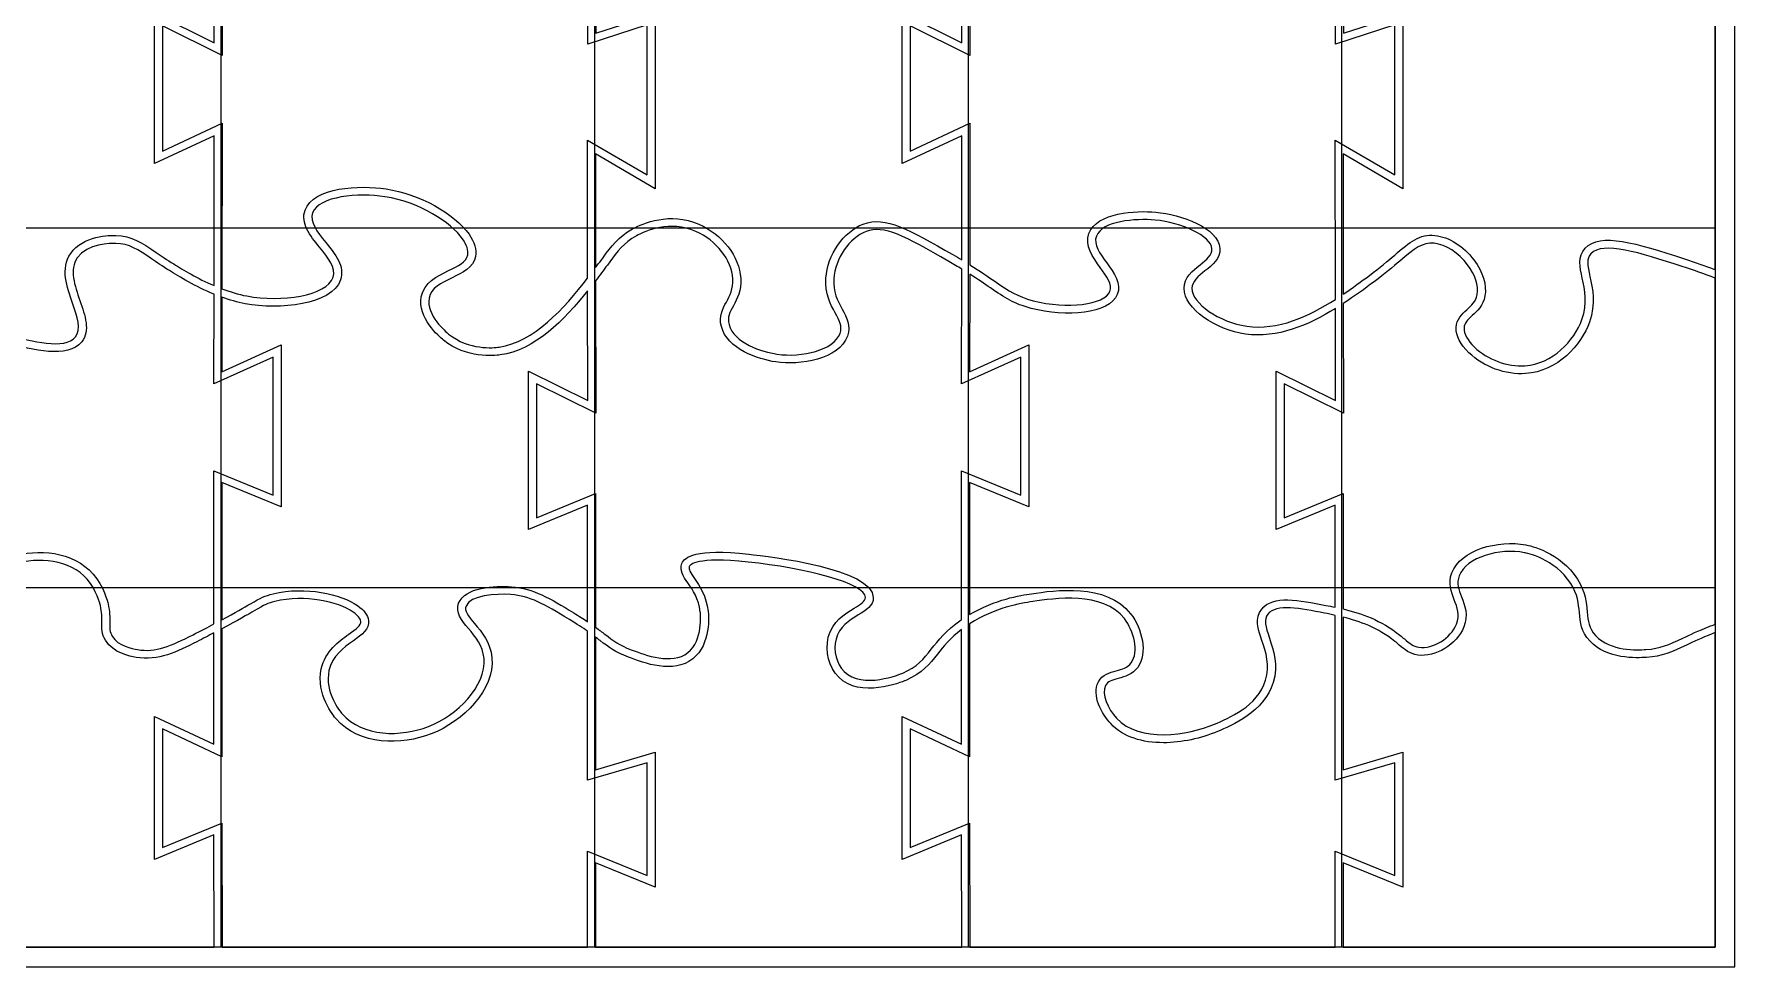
# Model space of a CAD drawing. Header units: inches. Extents: x -1 to 171, y -201 to 1.
# Drawn here: x 85 to 171, y -201 to -153.8 of the extents above; entities that cross this region are included whole.
import ezdxf

# ---------------------------------------------------------------- set-up
doc = ezdxf.new("R2010")
doc.units = ezdxf.units.IN
doc.header["$MEASUREMENT"] = 0
doc.layers.add('grid', color=7, linetype='Continuous')
doc.layers.add('pieces', color=7, linetype='Continuous')

# ---------------------------------------------------------------- blocks, each defined once
blk = doc.blocks.new('block 2')
at = {"layer": 'grid', "color": 250, "lineweight": 9, "true_color": 0x231f20}
for points in [[(0, 0), (170, 0), (170, -200), (0, -200), (0, 0)], [(94.444, 0), (94.444, -200)], [(113.333, 0), (113.333, -200)], [(132.222, 0), (132.222, -200)], [(151.111, 0), (151.111, -200)], [(0, -163.636), (170, -163.636)], [(0, -181.818), (170, -181.818)]]:
    blk.add_lwpolyline(points, dxfattribs=at)

msp = doc.modelspace()

# ---------------------------------------------------------------- linework, layer by layer
at = {"layer": 'pieces', "lineweight": 0}
for points in [[(171, -166.6), (171, -166.162), (171, -148.085), (171, -147.662), (171, -128.78), (171, -128.333), (171, -108.545), (171, -107.904), (171, -90.646)], [(37.963, -201), (112.984, -201), (113.384, -201), (150.789, -201), (151.189, -201), (170, -201), (171, -201), (171, -200), (171, -183.739), (171, -183.317), (171, -166.6)]]:
    msp.add_lwpolyline(points, dxfattribs=at)
for points, knots in [([(170, -165.754), (169.49, -165.557), (168.974, -165.372), (168.454, -165.205), (165.982, -164.409), (164.196, -163.835), (163.425, -164.671), (163.037, -165.091), (163.154, -165.619), (163.277, -166.177), (163.408, -166.771), (163.557, -167.444), (163.265, -168.268), (162.881, -169.354), (161.768, -170.505), (160.382, -170.605), (159.493, -170.668), (158.485, -170.299), (157.822, -169.661), (157.483, -169.335), (157.294, -168.983), (157.303, -168.694), (157.312, -168.445), (157.464, -168.296), (157.711, -168.074), (157.96, -167.85), (158.27, -167.572), (158.359, -167.077), (158.458, -166.525), (158.255, -165.862), (157.801, -165.258), (157.275, -164.557), (156.538, -164.094), (155.831, -164.02), (155.058, -163.939), (154.586, -164.342), (153.798, -165.009), (153.464, -165.293), (153.047, -165.646), (152.515, -166.041), (152.11, -166.341), (151.668, -166.669), (151.198, -166.987), (151.198, -166.987), (151.189, -159.893), (151.189, -159.893), (151.189, -159.893), (154.203, -161.656), (154.203, -161.656), (154.203, -161.656), (154.203, -152.831), (154.203, -152.831), (154.203, -152.831), (151.204, -153.801), (151.204, -153.801), (151.204, -153.801), (151.204, -147.556), (151.204, -147.556), (151.729, -147.933), (152.093, -148.353), (152.424, -148.741), (152.947, -149.351), (153.398, -149.878), (154.264, -149.954), (155.811, -150.098), (157.675, -148.613), (157.89, -147.079), (158.028, -146.092), (157.474, -145.358), (156.984, -144.71), (156.555, -144.141), (156.185, -143.65), (156.354, -143.112), (156.481, -142.708), (156.89, -142.324), (157.474, -142.06), (158.304, -141.686), (159.28, -141.64), (159.963, -141.942), (161.608, -142.671), (161.938, -145.509), (162.079, -146.721), (162.145, -147.287), (162.144, -147.675), (162.142, -147.958), (162.141, -148.363), (162.14, -148.631), (162.349, -148.929), (163.129, -150.042), (165.642, -149.876), (170, -148.429), (170, -148.429), (170, -165.754), (170, -165.754)], [0, 0, 0, 0, 1, 1, 1, 2, 2, 2, 3, 3, 3, 4, 4, 4, 5, 5, 5, 6, 6, 6, 7, 7, 7, 8, 8, 8, 9, 9, 9, 10, 10, 10, 11, 11, 11, 12, 12, 12, 13, 13, 13, 14, 14, 14, 15, 15, 15, 16, 16, 16, 17, 17, 17, 18, 18, 18, 19, 19, 19, 20, 20, 20, 21, 21, 21, 22, 22, 22, 23, 23, 23, 24, 24, 24, 25, 25, 25, 26, 26, 26, 27, 27, 27, 28, 28, 28, 29, 29, 29, 30, 30, 30, 31, 31, 31, 31]), ([(86.945, -167.445), (87.181, -168.125), (87.405, -168.768), (87.098, -169.15), (86.565, -169.814), (84.82, -169.357), (83.777, -169.082), (82.727, -168.807), (81.421, -168.463), (81.214, -167.695), (81.098, -167.26), (81.379, -166.865), (81.678, -166.447), (82, -165.996), (82.333, -165.529), (82.152, -164.98), (81.848, -164.057), (80.273, -163.619), (78.996, -163.786), (78.14, -163.898), (77.718, -164.244), (77.135, -164.723), (76.746, -165.042), (76.272, -165.43), (75.526, -165.858), (75.526, -165.858), (75.518, -159.439), (75.518, -159.439), (75.518, -159.439), (78.532, -161.203), (78.532, -161.203), (78.532, -161.203), (78.532, -152.377), (78.532, -152.377), (78.532, -152.377), (75.533, -153.347), (75.533, -153.347), (75.533, -153.347), (75.533, -147.896), (75.533, -147.896), (75.714, -147.992), (75.903, -148.092), (76.109, -148.197), (77.933, -149.128), (78.932, -149.64), (79.97, -149.602), (81.558, -149.543), (83.007, -148.609), (83.682, -147.766), (84.066, -147.286), (84.231, -146.823), (84.158, -146.427), (84.069, -145.944), (83.652, -145.718), (83.284, -145.517), (82.931, -145.326), (82.597, -145.145), (82.51, -144.77), (82.433, -144.443), (82.55, -144.012), (82.831, -143.587), (83.309, -142.867), (84.115, -142.332), (84.936, -142.191), (86.442, -141.932), (87.886, -142.966), (88.24, -144.055), (88.404, -144.562), (88.28, -144.934), (88.137, -145.366), (87.983, -145.831), (87.809, -146.358), (88.001, -147.101), (88.323, -148.347), (89.429, -149.398), (90.63, -149.599), (91.492, -149.747), (92.148, -149.416), (93.458, -148.758), (93.705, -148.634), (93.919, -148.517), (94.11, -148.407), (94.11, -148.407), (94.11, -154.282), (94.11, -154.282), (94.11, -154.282), (91.096, -152.783), (91.096, -152.783), (91.096, -152.783), (91.096, -160.387), (91.096, -160.387), (91.096, -160.387), (94.11, -158.976), (94.11, -158.976), (94.11, -158.976), (94.101, -166.558), (94.101, -166.558), (93.254, -166.194), (92.532, -165.749), (92.062, -165.46), (91.718, -165.248), (91.429, -165.051), (91.174, -164.877), (90.438, -164.374), (89.951, -164.043), (89.141, -164.019), (88.868, -164.012), (87.473, -164.018), (86.853, -164.93), (86.334, -165.693), (86.659, -166.624), (86.945, -167.445)], [0, 0, 0, 0, 1, 1, 1, 2, 2, 2, 3, 3, 3, 4, 4, 4, 5, 5, 5, 6, 6, 6, 7, 7, 7, 8, 8, 8, 9, 9, 9, 10, 10, 10, 11, 11, 11, 12, 12, 12, 13, 13, 13, 14, 14, 14, 15, 15, 15, 16, 16, 16, 17, 17, 17, 18, 18, 18, 19, 19, 19, 20, 20, 20, 21, 21, 21, 22, 22, 22, 23, 23, 23, 24, 24, 24, 25, 25, 25, 26, 26, 26, 27, 27, 27, 28, 28, 28, 29, 29, 29, 30, 30, 30, 31, 31, 31, 32, 32, 32, 33, 33, 33, 34, 34, 34, 35, 35, 35, 36, 36, 36, 37, 37, 37, 37]), ([(131.915, -158.976), (131.915, -158.976), (131.907, -165.255), (131.907, -165.255), (131.763, -165.169), (131.614, -165.08), (131.451, -164.987), (129.253, -163.721), (128.042, -163.022), (126.929, -163.444), (125.932, -163.822), (125.118, -165), (125.037, -166.187), (124.983, -166.962), (125.274, -167.501), (125.508, -167.934), (125.724, -168.332), (125.879, -168.62), (125.753, -168.973), (125.451, -169.821), (123.829, -170.204), (122.56, -170.019), (121.828, -169.911), (120.378, -169.459), (120.138, -168.521), (120.045, -168.158), (120.184, -167.9), (120.359, -167.574), (120.551, -167.217), (120.769, -166.811), (120.732, -166.189), (120.668, -165.09), (119.796, -163.963), (118.613, -163.448), (117.147, -162.809), (115.782, -163.405), (115.262, -163.691), (114.548, -164.085), (114.178, -164.586), (113.786, -165.118), (113.786, -165.118), (113.668, -165.278), (113.668, -165.278), (113.578, -165.398), (113.486, -165.522), (113.391, -165.647), (113.391, -165.647), (113.385, -159.893), (113.385, -159.893), (113.385, -159.893), (116.398, -161.656), (116.398, -161.656), (116.398, -161.656), (116.398, -152.831), (116.398, -152.831), (116.398, -152.831), (113.399, -153.801), (113.399, -153.801), (113.399, -153.801), (113.399, -149.066), (113.399, -149.066), (114.53, -149.606), (115.963, -150.177), (117.32, -149.586), (118.573, -149.04), (119.242, -147.775), (119.435, -146.856), (119.603, -146.054), (119.439, -145.475), (119.308, -145.009), (119.186, -144.575), (119.129, -144.338), (119.287, -144.105), (119.578, -143.675), (120.459, -143.469), (121.482, -143.593), (122.514, -143.718), (123.333, -144.143), (123.52, -144.65), (123.671, -145.062), (123.377, -145.484), (123.036, -145.971), (122.629, -146.554), (122.168, -147.213), (122.335, -148.058), (122.58, -149.296), (124.118, -150.434), (125.693, -150.543), (127.076, -150.638), (127.928, -149.891), (128.915, -149.024), (129.706, -148.33), (130.591, -147.561), (131.915, -147.111), (131.915, -147.111), (131.915, -154.282), (131.915, -154.282), (131.915, -154.282), (128.901, -152.783), (128.901, -152.783), (128.901, -152.783), (128.901, -160.387), (128.901, -160.387), (128.901, -160.387), (131.915, -158.976), (131.915, -158.976)], [0, 0, 0, 0, 1, 1, 1, 2, 2, 2, 3, 3, 3, 4, 4, 4, 5, 5, 5, 6, 6, 6, 7, 7, 7, 8, 8, 8, 9, 9, 9, 10, 10, 10, 11, 11, 11, 12, 12, 12, 13, 13, 13, 14, 14, 14, 15, 15, 15, 16, 16, 16, 17, 17, 17, 18, 18, 18, 19, 19, 19, 20, 20, 20, 21, 21, 21, 22, 22, 22, 23, 23, 23, 24, 24, 24, 25, 25, 25, 26, 26, 26, 27, 27, 27, 28, 28, 28, 29, 29, 29, 30, 30, 30, 31, 31, 31, 32, 32, 32, 33, 33, 33, 34, 34, 34, 35, 35, 35, 35]), ([(112.992, -166.172), (111.789, -167.727), (110.272, -169.414), (108.51, -169.665), (108.263, -169.7), (106.98, -169.834), (105.96, -169.003), (105.842, -168.907), (104.813, -168.041), (104.971, -167.196), (105.071, -166.668), (105.587, -166.421), (106.134, -166.16), (106.666, -165.905), (107.216, -165.642), (107.323, -165.08), (107.388, -164.744), (107.274, -164.358), (106.995, -163.963), (106.238, -162.891), (104.477, -161.926), (102.806, -161.67), (101.451, -161.462), (99.14, -161.567), (98.707, -162.739), (98.464, -163.402), (98.958, -164.021), (99.437, -164.619), (99.869, -165.159), (100.277, -165.669), (100.117, -166.136), (99.798, -167.069), (97.512, -167.41), (95.757, -167.08), (95.324, -166.999), (94.902, -166.868), (94.501, -166.716), (94.501, -166.716), (94.511, -158.347), (94.511, -158.347), (94.511, -158.347), (91.497, -159.758), (91.497, -159.758), (91.497, -159.758), (91.497, -153.428), (91.497, -153.428), (91.497, -153.428), (94.511, -154.928), (94.511, -154.928), (94.511, -154.928), (94.511, -148.162), (94.511, -148.162), (94.817, -147.964), (95.05, -147.789), (95.255, -147.634), (95.673, -147.318), (95.925, -147.128), (96.468, -147.011), (97.944, -146.693), (99.575, -147.337), (99.76, -148.068), (99.822, -148.315), (99.706, -148.506), (99.512, -148.797), (99.312, -149.096), (99.085, -149.435), (99.169, -149.908), (99.25, -150.364), (99.599, -150.806), (100.153, -151.153), (100.968, -151.663), (101.994, -151.832), (102.831, -151.594), (104.103, -151.231), (104.756, -149.979), (105.07, -149.378), (105.468, -148.616), (105.542, -148.073), (105.602, -147.637), (105.659, -147.226), (105.693, -146.978), (105.968, -146.728), (107.176, -145.632), (110.205, -147.053), (110.334, -147.114), (110.968, -147.415), (111.263, -147.665), (111.575, -147.929), (111.907, -148.211), (112.252, -148.502), (112.994, -148.868), (112.994, -148.868), (112.999, -154.351), (112.999, -154.351), (112.999, -154.351), (115.998, -153.38), (115.998, -153.38), (115.998, -153.38), (115.998, -160.959), (115.998, -160.959), (115.998, -160.959), (112.984, -159.195), (112.984, -159.195), (112.984, -159.195), (112.992, -166.172), (112.992, -166.172)], [0, 0, 0, 0, 1, 1, 1, 2, 2, 2, 3, 3, 3, 4, 4, 4, 5, 5, 5, 6, 6, 6, 7, 7, 7, 8, 8, 8, 9, 9, 9, 10, 10, 10, 11, 11, 11, 12, 12, 12, 13, 13, 13, 14, 14, 14, 15, 15, 15, 16, 16, 16, 17, 17, 17, 18, 18, 18, 19, 19, 19, 20, 20, 20, 21, 21, 21, 22, 22, 22, 23, 23, 23, 24, 24, 24, 25, 25, 25, 26, 26, 26, 27, 27, 27, 28, 28, 28, 29, 29, 29, 30, 30, 30, 31, 31, 31, 32, 32, 32, 33, 33, 33, 34, 34, 34, 35, 35, 35, 35]), ([(150.788, -159.195), (150.788, -159.195), (150.798, -167.251), (150.798, -167.251), (149.442, -168.119), (147.884, -168.835), (146.314, -168.607), (144.912, -168.403), (143.54, -167.453), (143.545, -166.69), (143.547, -166.339), (143.866, -166.085), (144.204, -165.816), (144.572, -165.522), (144.989, -165.189), (144.956, -164.677), (144.888, -163.628), (142.984, -162.963), (141.718, -162.844), (140.724, -162.751), (138.738, -162.854), (138.337, -163.913), (138.103, -164.533), (138.532, -165.124), (138.91, -165.646), (139.233, -166.09), (139.537, -166.51), (139.398, -166.848), (139.117, -167.529), (137.231, -167.758), (135.517, -167.318), (134.702, -167.109), (134.304, -166.835), (133.581, -166.339), (133.24, -166.105), (132.84, -165.831), (132.307, -165.499), (132.307, -165.499), (132.316, -158.347), (132.316, -158.347), (132.316, -158.347), (129.302, -159.758), (129.302, -159.758), (129.302, -159.758), (129.302, -153.428), (129.302, -153.428), (129.302, -153.428), (132.315, -154.928), (132.315, -154.928), (132.315, -154.928), (132.315, -146.991), (132.315, -146.991), (132.438, -146.958), (132.556, -146.921), (132.686, -146.894), (134.56, -146.494), (136.661, -146.838), (136.924, -147.587), (137.04, -147.917), (136.735, -148.282), (136.382, -148.706), (135.959, -149.214), (135.478, -149.791), (135.623, -150.501), (135.956, -152.128), (139.254, -152.598), (140.495, -152.776), (141.208, -152.877), (141.932, -152.981), (142.663, -152.981), (143.582, -152.98), (144.512, -152.817), (145.444, -152.28), (145.843, -152.051), (147.83, -150.822), (147.778, -149.161), (147.756, -148.426), (147.335, -147.904), (147.028, -147.523), (146.787, -147.224), (146.642, -147.033), (146.703, -146.898), (146.897, -146.467), (148.615, -146.336), (150.206, -147), (150.424, -147.091), (150.617, -147.192), (150.797, -147.296), (150.797, -147.296), (150.804, -154.351), (150.804, -154.351), (150.804, -154.351), (153.802, -153.38), (153.802, -153.38), (153.802, -153.38), (153.802, -160.959), (153.802, -160.959), (153.802, -160.959), (150.788, -159.195), (150.788, -159.195)], [0, 0, 0, 0, 1, 1, 1, 2, 2, 2, 3, 3, 3, 4, 4, 4, 5, 5, 5, 6, 6, 6, 7, 7, 7, 8, 8, 8, 9, 9, 9, 10, 10, 10, 11, 11, 11, 12, 12, 12, 13, 13, 13, 14, 14, 14, 15, 15, 15, 16, 16, 16, 17, 17, 17, 18, 18, 18, 19, 19, 19, 20, 20, 20, 21, 21, 21, 22, 22, 22, 23, 23, 23, 24, 24, 24, 25, 25, 25, 26, 26, 26, 27, 27, 27, 28, 28, 28, 29, 29, 29, 30, 30, 30, 31, 31, 31, 32, 32, 32, 33, 33, 33, 33]), ([(106.967, -183.894), (107.308, -184.3), (107.695, -184.761), (107.751, -185.403), (107.874, -186.808), (106.386, -188.283), (104.938, -188.845), (103.568, -189.375), (101.618, -189.399), (100.575, -188.195), (100.482, -188.087), (99.672, -187.11), (99.914, -186.017), (100.079, -185.267), (100.646, -184.864), (101.147, -184.509), (101.571, -184.207), (101.971, -183.923), (101.916, -183.48), (101.884, -183.221), (101.692, -182.962), (101.362, -182.733), (100.519, -182.148), (98.732, -181.739), (97.085, -182.134), (96.656, -182.237), (96.49, -182.332), (95.94, -182.647), (95.632, -182.823), (95.188, -183.077), (94.495, -183.447), (94.495, -183.447), (94.495, -176.511), (94.495, -176.511), (94.495, -176.511), (97.494, -177.746), (97.494, -177.746), (97.494, -177.746), (97.494, -169.553), (97.494, -169.553), (97.494, -169.553), (94.496, -170.906), (94.496, -170.906), (94.496, -170.906), (94.5, -167.145), (94.5, -167.145), (94.879, -167.282), (95.276, -167.397), (95.683, -167.473), (97.373, -167.79), (100.058, -167.543), (100.496, -166.265), (100.727, -165.591), (100.23, -164.97), (99.749, -164.369), (99.321, -163.834), (98.917, -163.329), (99.083, -162.877), (99.396, -162.028), (101.412, -161.86), (102.745, -162.065), (104.509, -162.336), (106.083, -163.364), (106.669, -164.194), (106.883, -164.498), (106.974, -164.778), (106.931, -165.005), (106.861, -165.369), (106.444, -165.568), (105.961, -165.799), (105.378, -166.078), (104.716, -166.394), (104.579, -167.122), (104.381, -168.172), (105.484, -169.131), (105.707, -169.313), (106.856, -170.249), (108.29, -170.1), (108.566, -170.062), (110.317, -169.812), (111.797, -168.31), (112.992, -166.818), (112.992, -166.818), (112.999, -172.362), (112.999, -172.362), (112.999, -172.362), (110.001, -170.874), (110.001, -170.874), (110.001, -170.874), (110.001, -178.893), (110.001, -178.893), (110.001, -178.893), (112.984, -177.658), (112.984, -177.658), (112.984, -177.658), (112.984, -183.544), (112.984, -183.544), (112.784, -183.409), (112.557, -183.262), (112.287, -183.098), (111.067, -182.357), (110.261, -181.868), (109.142, -181.776), (108.295, -181.707), (106.779, -181.805), (106.47, -182.61), (106.288, -183.084), (106.618, -183.477), (106.967, -183.894)], [0, 0, 0, 0, 1, 1, 1, 2, 2, 2, 3, 3, 3, 4, 4, 4, 5, 5, 5, 6, 6, 6, 7, 7, 7, 8, 8, 8, 9, 9, 9, 10, 10, 10, 11, 11, 11, 12, 12, 12, 13, 13, 13, 14, 14, 14, 15, 15, 15, 16, 16, 16, 17, 17, 17, 18, 18, 18, 19, 19, 19, 20, 20, 20, 21, 21, 21, 22, 22, 22, 23, 23, 23, 24, 24, 24, 25, 25, 25, 26, 26, 26, 27, 27, 27, 28, 28, 28, 29, 29, 29, 30, 30, 30, 31, 31, 31, 32, 32, 32, 33, 33, 33, 34, 34, 34, 35, 35, 35, 36, 36, 36, 36]), ([(121.141, -180.131), (118.408, -179.84), (117.903, -180.263), (117.761, -180.605), (117.619, -180.946), (117.823, -181.244), (118.06, -181.589), (118.305, -181.945), (118.61, -182.389), (118.687, -183.057), (118.694, -183.115), (118.843, -184.493), (118.057, -185.111), (117.252, -185.743), (115.913, -185.236), (115.194, -184.964), (114.582, -184.732), (114.297, -184.513), (113.864, -184.182), (113.723, -184.075), (113.568, -183.956), (113.384, -183.823), (113.384, -183.823), (113.384, -177.06), (113.384, -177.06), (113.384, -177.06), (110.401, -178.294), (110.401, -178.294), (110.401, -178.294), (110.401, -171.519), (110.401, -171.519), (110.401, -171.519), (113.4, -173.008), (113.4, -173.008), (113.4, -173.008), (113.392, -166.308), (113.392, -166.308), (113.601, -166.036), (113.801, -165.768), (113.99, -165.515), (113.99, -165.515), (114.108, -165.355), (114.108, -165.355), (114.489, -164.839), (114.818, -164.392), (115.455, -164.041), (115.922, -163.784), (117.151, -163.247), (118.453, -163.815), (119.504, -164.272), (120.277, -165.258), (120.333, -166.212), (120.363, -166.722), (120.181, -167.059), (120.006, -167.385), (119.816, -167.739), (119.619, -168.106), (119.751, -168.62), (120.042, -169.76), (121.617, -170.284), (122.502, -170.414), (123.713, -170.593), (125.705, -170.3), (126.13, -169.108), (126.316, -168.587), (126.094, -168.177), (125.86, -167.743), (125.629, -167.316), (125.39, -166.874), (125.436, -166.214), (125.506, -165.191), (126.224, -164.138), (127.071, -163.818), (127.969, -163.478), (129.001, -164.037), (131.251, -165.333), (131.49, -165.471), (131.707, -165.6), (131.907, -165.722), (131.907, -165.722), (131.9, -171.526), (131.9, -171.526), (131.9, -171.526), (134.899, -170.172), (134.899, -170.172), (134.899, -170.172), (134.899, -177.149), (134.899, -177.149), (134.899, -177.149), (131.9, -175.914), (131.9, -175.914), (131.9, -175.914), (131.9, -183.44), (131.9, -183.44), (131.891, -183.447), (131.882, -183.451), (131.872, -183.458), (131.101, -183.997), (130.71, -184.496), (130.366, -184.935), (129.976, -185.432), (129.668, -185.825), (128.921, -186.143), (128.838, -186.177), (126.888, -186.993), (125.966, -186.068), (125.575, -185.676), (125.403, -185.003), (125.548, -184.431), (125.709, -183.793), (126.221, -183.48), (126.673, -183.203), (127.065, -182.962), (127.436, -182.735), (127.435, -182.328), (127.432, -180.871), (122.192, -180.242), (121.141, -180.131)], [0, 0, 0, 0, 1, 1, 1, 2, 2, 2, 3, 3, 3, 4, 4, 4, 5, 5, 5, 6, 6, 6, 7, 7, 7, 8, 8, 8, 9, 9, 9, 10, 10, 10, 11, 11, 11, 12, 12, 12, 13, 13, 13, 14, 14, 14, 15, 15, 15, 16, 16, 16, 17, 17, 17, 18, 18, 18, 19, 19, 19, 20, 20, 20, 21, 21, 21, 22, 22, 22, 23, 23, 23, 24, 24, 24, 25, 25, 25, 26, 26, 26, 27, 27, 27, 28, 28, 28, 29, 29, 29, 30, 30, 30, 31, 31, 31, 32, 32, 32, 33, 33, 33, 34, 34, 34, 35, 35, 35, 36, 36, 36, 37, 37, 37, 38, 38, 38, 39, 39, 39, 39]), ([(150.789, -177.658), (150.789, -177.658), (150.789, -182.814), (150.789, -182.814), (150.629, -182.781), (150.472, -182.75), (150.322, -182.72), (148.945, -182.449), (147.644, -182.194), (147.07, -182.909), (146.703, -183.366), (146.887, -183.918), (147.082, -184.501), (147.279, -185.088), (147.501, -185.753), (147.27, -186.503), (146.866, -187.816), (145.389, -188.433), (144.679, -188.729), (143.33, -189.293), (140.899, -189.676), (139.729, -188.424), (139.29, -187.955), (138.953, -187.191), (139.172, -186.772), (139.28, -186.565), (139.489, -186.5), (139.821, -186.412), (140.157, -186.322), (140.538, -186.221), (140.803, -185.856), (141.325, -185.137), (141.024, -183.89), (140.446, -183.146), (139.217, -181.567), (136.569, -181.962), (135.437, -182.131), (134.866, -182.216), (133.604, -182.41), (132.3, -183.187), (132.3, -183.187), (132.3, -176.511), (132.3, -176.511), (132.3, -176.511), (135.299, -177.746), (135.299, -177.746), (135.299, -177.746), (135.299, -169.553), (135.299, -169.553), (135.299, -169.553), (132.301, -170.906), (132.301, -170.906), (132.301, -170.906), (132.307, -165.971), (132.307, -165.971), (132.73, -166.24), (133.064, -166.469), (133.355, -166.669), (134.09, -167.174), (134.534, -167.479), (135.417, -167.706), (137.19, -168.161), (139.362, -167.986), (139.768, -167), (139.991, -166.456), (139.606, -165.925), (139.234, -165.411), (138.884, -164.928), (138.553, -164.473), (138.711, -164.055), (139.002, -163.287), (140.687, -163.15), (141.681, -163.242), (143.002, -163.366), (144.512, -164.017), (144.557, -164.702), (144.577, -165.007), (144.288, -165.236), (143.954, -165.503), (143.577, -165.804), (143.149, -166.146), (143.145, -166.687), (143.138, -167.752), (144.782, -168.788), (146.256, -169.003), (147.855, -169.235), (149.441, -168.552), (150.798, -167.718), (150.798, -167.718), (150.804, -172.362), (150.804, -172.362), (150.804, -172.362), (147.805, -170.874), (147.805, -170.874), (147.805, -170.874), (147.805, -178.893), (147.805, -178.893), (147.805, -178.893), (150.789, -177.658), (150.789, -177.658)], [0, 0, 0, 0, 1, 1, 1, 2, 2, 2, 3, 3, 3, 4, 4, 4, 5, 5, 5, 6, 6, 6, 7, 7, 7, 8, 8, 8, 9, 9, 9, 10, 10, 10, 11, 11, 11, 12, 12, 12, 13, 13, 13, 14, 14, 14, 15, 15, 15, 16, 16, 16, 17, 17, 17, 18, 18, 18, 19, 19, 19, 20, 20, 20, 21, 21, 21, 22, 22, 22, 23, 23, 23, 24, 24, 24, 25, 25, 25, 26, 26, 26, 27, 27, 27, 28, 28, 28, 29, 29, 29, 30, 30, 30, 31, 31, 31, 32, 32, 32, 33, 33, 33, 33]), ([(88.742, -182.635), (88.721, -182.547), (88.522, -181.751), (87.993, -181.14), (86.974, -179.96), (85.157, -179.855), (83.9, -180.256), (83.414, -180.412), (82.277, -180.775), (82.006, -181.683), (81.829, -182.274), (82.117, -182.755), (82.371, -183.179), (82.599, -183.56), (82.814, -183.919), (82.709, -184.333), (82.512, -185.11), (81.277, -185.766), (80.219, -185.657), (79.793, -185.614), (79.57, -185.453), (78.738, -184.855), (78.496, -184.681), (78.204, -184.471), (77.843, -184.219), (76.609, -183.355), (75.939, -182.886), (75.518, -182.673), (75.518, -182.673), (75.518, -176.606), (75.518, -176.606), (75.518, -176.606), (72.535, -177.841), (72.535, -177.841), (72.535, -177.841), (72.535, -171.065), (72.535, -171.065), (72.535, -171.065), (75.534, -172.554), (75.534, -172.554), (75.534, -172.554), (75.526, -166.315), (75.526, -166.315), (76.416, -165.827), (76.955, -165.388), (77.388, -165.032), (77.941, -164.579), (78.305, -164.28), (79.048, -164.183), (80.263, -164.023), (81.56, -164.462), (81.772, -165.105), (81.89, -165.462), (81.641, -165.811), (81.352, -166.215), (81.029, -166.668), (80.662, -167.181), (80.828, -167.799), (81.095, -168.791), (82.466, -169.151), (83.677, -169.47), (84.886, -169.787), (86.714, -170.267), (87.41, -169.401), (87.855, -168.846), (87.585, -168.067), (87.322, -167.314), (87.055, -166.546), (86.779, -165.751), (87.184, -165.155), (87.686, -164.416), (88.891, -164.415), (89.129, -164.419), (89.822, -164.439), (90.246, -164.728), (90.948, -165.207), (91.207, -165.384), (91.5, -165.583), (91.853, -165.8), (92.362, -166.114), (93.161, -166.602), (94.1, -166.988), (94.1, -166.988), (94.095, -171.526), (94.095, -171.526), (94.095, -171.526), (97.093, -170.172), (97.093, -170.172), (97.093, -170.172), (97.093, -177.149), (97.093, -177.149), (97.093, -177.149), (94.095, -175.914), (94.095, -175.914), (94.095, -175.914), (94.095, -183.66), (94.095, -183.66), (93.788, -183.822), (93.44, -184.002), (93.042, -184.204), (91.914, -184.78), (91.161, -185.118), (90.228, -184.954), (89.963, -184.907), (89.259, -184.784), (88.954, -184.279), (88.82, -184.059), (88.823, -183.87), (88.827, -183.584), (88.831, -183.338), (88.835, -183.033), (88.742, -182.635)], [0, 0, 0, 0, 1, 1, 1, 2, 2, 2, 3, 3, 3, 4, 4, 4, 5, 5, 5, 6, 6, 6, 7, 7, 7, 8, 8, 8, 9, 9, 9, 10, 10, 10, 11, 11, 11, 12, 12, 12, 13, 13, 13, 14, 14, 14, 15, 15, 15, 16, 16, 16, 17, 17, 17, 18, 18, 18, 19, 19, 19, 20, 20, 20, 21, 21, 21, 22, 22, 22, 23, 23, 23, 24, 24, 24, 25, 25, 25, 26, 26, 26, 27, 27, 27, 28, 28, 28, 29, 29, 29, 30, 30, 30, 31, 31, 31, 32, 32, 32, 33, 33, 33, 34, 34, 34, 35, 35, 35, 36, 36, 36, 37, 37, 37, 37]), ([(170, -183.671), (169.897, -183.711), (169.792, -183.748), (169.69, -183.789), (169.143, -184.009), (168.733, -184.201), (168.371, -184.371), (167.653, -184.707), (167.22, -184.91), (166.499, -184.951), (166.055, -184.975), (164.704, -185.053), (163.953, -184.246), (163.602, -183.87), (163.57, -183.507), (163.53, -183.048), (163.488, -182.576), (163.441, -182.04), (163.035, -181.398), (162.162, -180.019), (160.607, -179.695), (160.433, -179.662), (159.014, -179.397), (157.127, -179.914), (156.682, -181.081), (156.483, -181.601), (156.654, -182.044), (156.805, -182.435), (156.957, -182.828), (157.1, -183.2), (156.917, -183.667), (156.636, -184.384), (155.727, -184.941), (155.016, -184.835), (154.722, -184.791), (154.548, -184.644), (154.286, -184.42), (154.215, -184.359), (154.138, -184.294), (154.054, -184.226), (153.099, -183.46), (152.094, -183.117), (151.189, -182.903), (151.189, -182.903), (151.189, -177.06), (151.189, -177.06), (151.189, -177.06), (148.206, -178.294), (148.206, -178.294), (148.206, -178.294), (148.206, -171.519), (148.206, -171.519), (148.206, -171.519), (151.205, -173.008), (151.205, -173.008), (151.205, -173.008), (151.198, -167.464), (151.198, -167.464), (151.771, -167.09), (152.297, -166.701), (152.755, -166.361), (153.296, -165.96), (153.718, -165.602), (154.057, -165.315), (154.811, -164.676), (155.194, -164.356), (155.789, -164.418), (156.379, -164.48), (157.027, -164.894), (157.482, -165.498), (157.863, -166.006), (158.043, -166.569), (157.965, -167.006), (157.9, -167.366), (157.679, -167.565), (157.443, -167.777), (157.197, -167.998), (156.918, -168.249), (156.904, -168.681), (156.89, -169.089), (157.118, -169.539), (157.545, -169.949), (158.286, -170.662), (159.41, -171.078), (160.411, -171.004), (162.041, -170.886), (163.228, -169.572), (163.642, -168.402), (163.972, -167.469), (163.803, -166.705), (163.668, -166.091), (163.543, -165.528), (163.484, -165.196), (163.719, -164.943), (164.317, -164.294), (166.178, -164.893), (168.331, -165.586), (168.894, -165.767), (169.451, -165.966), (170, -166.182), (170, -166.182), (170, -183.671), (170, -183.671)], [0, 0, 0, 0, 1, 1, 1, 2, 2, 2, 3, 3, 3, 4, 4, 4, 5, 5, 5, 6, 6, 6, 7, 7, 7, 8, 8, 8, 9, 9, 9, 10, 10, 10, 11, 11, 11, 12, 12, 12, 13, 13, 13, 14, 14, 14, 15, 15, 15, 16, 16, 16, 17, 17, 17, 18, 18, 18, 19, 19, 19, 20, 20, 20, 21, 21, 21, 22, 22, 22, 23, 23, 23, 24, 24, 24, 25, 25, 25, 26, 26, 26, 27, 27, 27, 28, 28, 28, 29, 29, 29, 30, 30, 30, 31, 31, 31, 32, 32, 32, 33, 33, 33, 34, 34, 34, 34]), ([(75.518, -200), (75.518, -200), (75.518, -195.284), (75.518, -195.284), (75.518, -195.284), (78.532, -196.518), (78.532, -196.518), (78.532, -196.518), (78.532, -189.691), (78.532, -189.691), (78.532, -189.691), (75.518, -190.573), (75.518, -190.573), (75.518, -190.573), (75.518, -183.128), (75.518, -183.128), (75.924, -183.364), (76.559, -183.808), (77.614, -184.547), (77.973, -184.797), (78.263, -185.006), (78.505, -185.18), (79.382, -185.811), (79.646, -186.001), (80.178, -186.055), (81.332, -186.174), (82.825, -185.504), (83.097, -184.432), (83.242, -183.856), (82.962, -183.387), (82.714, -182.973), (82.472, -182.569), (82.263, -182.22), (82.389, -181.798), (82.6, -181.092), (83.56, -180.785), (84.022, -180.637), (85.194, -180.263), (86.83, -180.405), (87.69, -181.401), (88.157, -181.941), (88.334, -182.649), (88.353, -182.727), (88.435, -183.076), (88.431, -183.343), (88.427, -183.578), (88.423, -183.881), (88.419, -184.168), (88.611, -184.486), (89.011, -185.147), (89.845, -185.293), (90.159, -185.348), (91.291, -185.546), (92.23, -185.067), (93.224, -184.561), (93.548, -184.396), (93.832, -184.249), (94.095, -184.111), (94.095, -184.111), (94.095, -189.744), (94.095, -189.744), (94.095, -189.744), (91.096, -188.333), (91.096, -188.333), (91.096, -188.333), (91.096, -195.561), (91.096, -195.561), (91.096, -195.561), (94.096, -194.326), (94.096, -194.326), (94.096, -194.326), (94.109, -200), (94.109, -200), (94.109, -200), (75.518, -200), (75.518, -200)], [0, 0, 0, 0, 1, 1, 1, 2, 2, 2, 3, 3, 3, 4, 4, 4, 5, 5, 5, 6, 6, 6, 7, 7, 7, 8, 8, 8, 9, 9, 9, 10, 10, 10, 11, 11, 11, 12, 12, 12, 13, 13, 13, 14, 14, 14, 15, 15, 15, 16, 16, 16, 17, 17, 17, 18, 18, 18, 19, 19, 19, 20, 20, 20, 21, 21, 21, 22, 22, 22, 23, 23, 23, 24, 24, 24, 25, 25, 25, 25]), ([(113.384, -200), (113.384, -200), (113.384, -195.737), (113.384, -195.737), (113.384, -195.737), (116.398, -196.972), (116.398, -196.972), (116.398, -196.972), (116.398, -190.145), (116.398, -190.145), (116.398, -190.145), (113.384, -191.027), (113.384, -191.027), (113.384, -191.027), (113.384, -184.32), (113.384, -184.32), (113.468, -184.383), (113.547, -184.443), (113.621, -184.5), (114.065, -184.84), (114.386, -185.086), (115.053, -185.338), (115.847, -185.639), (117.323, -186.195), (118.304, -185.426), (119.248, -184.684), (119.104, -183.18), (119.085, -183.011), (118.996, -182.245), (118.646, -181.735), (118.39, -181.362), (118.187, -181.066), (118.074, -180.892), (118.13, -180.759), (118.166, -180.672), (118.478, -180.25), (121.099, -180.528), (124.016, -180.838), (127.034, -181.596), (127.035, -182.329), (127.036, -182.512), (126.771, -182.674), (126.464, -182.862), (125.998, -183.147), (125.361, -183.537), (125.16, -184.334), (124.979, -185.045), (125.19, -185.856), (125.683, -186.35), (126.775, -187.446), (128.845, -186.609), (129.077, -186.511), (129.919, -186.153), (130.289, -185.681), (130.68, -185.182), (130.975, -184.806), (131.309, -184.384), (131.9, -183.934), (131.9, -183.934), (131.9, -189.744), (131.9, -189.744), (131.9, -189.744), (128.901, -188.333), (128.901, -188.333), (128.901, -188.333), (128.901, -195.561), (128.901, -195.561), (128.901, -195.561), (131.901, -194.326), (131.901, -194.326), (131.901, -194.326), (131.913, -200), (131.913, -200), (131.913, -200), (113.384, -200), (113.384, -200)], [0, 0, 0, 0, 1, 1, 1, 2, 2, 2, 3, 3, 3, 4, 4, 4, 5, 5, 5, 6, 6, 6, 7, 7, 7, 8, 8, 8, 9, 9, 9, 10, 10, 10, 11, 11, 11, 12, 12, 12, 13, 13, 13, 14, 14, 14, 15, 15, 15, 16, 16, 16, 17, 17, 17, 18, 18, 18, 19, 19, 19, 20, 20, 20, 21, 21, 21, 22, 22, 22, 23, 23, 23, 24, 24, 24, 25, 25, 25, 25]), ([(170, -200), (170, -200), (151.189, -200), (151.189, -200), (151.189, -200), (151.189, -195.737), (151.189, -195.737), (151.189, -195.737), (154.203, -196.972), (154.203, -196.972), (154.203, -196.972), (154.203, -190.145), (154.203, -190.145), (154.203, -190.145), (151.189, -191.027), (151.189, -191.027), (151.189, -191.027), (151.189, -183.317), (151.189, -183.317), (152.028, -183.523), (152.944, -183.848), (153.804, -184.539), (153.885, -184.604), (153.958, -184.666), (154.027, -184.725), (154.307, -184.964), (154.55, -185.17), (154.958, -185.231), (155.856, -185.364), (156.942, -184.7), (157.29, -183.813), (157.529, -183.201), (157.343, -182.718), (157.178, -182.291), (157.035, -181.92), (156.912, -181.601), (157.055, -181.224), (157.42, -180.269), (159.101, -179.819), (160.36, -180.056), (160.422, -180.068), (161.901, -180.355), (162.697, -181.612), (163.052, -182.172), (163.092, -182.635), (163.131, -183.083), (163.175, -183.576), (163.216, -184.042), (163.66, -184.519), (164.539, -185.463), (166.032, -185.377), (166.522, -185.351), (167.32, -185.305), (167.805, -185.077), (168.541, -184.733), (168.898, -184.566), (169.303, -184.376), (169.839, -184.16), (169.892, -184.139), (169.947, -184.12), (170, -184.099), (170, -184.099), (170, -200), (170, -200)], [0, 0, 0, 0, 1, 1, 1, 2, 2, 2, 3, 3, 3, 4, 4, 4, 5, 5, 5, 6, 6, 6, 7, 7, 7, 8, 8, 8, 9, 9, 9, 10, 10, 10, 11, 11, 11, 12, 12, 12, 13, 13, 13, 14, 14, 14, 15, 15, 15, 16, 16, 16, 17, 17, 17, 18, 18, 18, 19, 19, 19, 20, 20, 20, 21, 21, 21, 21]), ([(112.984, -195.141), (112.984, -195.141), (112.984, -200), (112.984, -200), (112.984, -200), (94.509, -200), (94.509, -200), (94.509, -200), (94.494, -193.729), (94.494, -193.729), (94.494, -193.729), (91.497, -194.964), (91.497, -194.964), (91.497, -194.964), (91.497, -188.963), (91.497, -188.963), (91.497, -188.963), (94.495, -190.374), (94.495, -190.374), (94.495, -190.374), (94.495, -183.9), (94.495, -183.9), (95.3, -183.473), (95.802, -183.187), (96.139, -182.994), (96.677, -182.685), (96.805, -182.612), (97.178, -182.523), (98.712, -182.156), (100.362, -182.526), (101.134, -183.062), (101.365, -183.222), (101.501, -183.388), (101.519, -183.529), (101.543, -183.725), (101.305, -183.905), (100.915, -184.182), (100.411, -184.54), (99.722, -185.031), (99.523, -185.931), (99.24, -187.215), (100.166, -188.333), (100.273, -188.457), (101.442, -189.807), (103.584, -189.798), (105.083, -189.218), (106.7, -188.59), (108.29, -186.979), (108.149, -185.369), (108.082, -184.601), (107.634, -184.066), (107.274, -183.637), (106.936, -183.235), (106.75, -182.995), (106.843, -182.753), (107.05, -182.214), (108.341, -182.111), (109.11, -182.175), (110.09, -182.255), (110.766, -182.642), (112.08, -183.44), (112.449, -183.665), (112.741, -183.858), (112.984, -184.029), (112.984, -184.029), (112.984, -191.561), (112.984, -191.561), (112.984, -191.561), (115.998, -190.679), (115.998, -190.679), (115.998, -190.679), (115.998, -196.376), (115.998, -196.376), (115.998, -196.376), (112.984, -195.141), (112.984, -195.141)], [0, 0, 0, 0, 1, 1, 1, 2, 2, 2, 3, 3, 3, 4, 4, 4, 5, 5, 5, 6, 6, 6, 7, 7, 7, 8, 8, 8, 9, 9, 9, 10, 10, 10, 11, 11, 11, 12, 12, 12, 13, 13, 13, 14, 14, 14, 15, 15, 15, 16, 16, 16, 17, 17, 17, 18, 18, 18, 19, 19, 19, 20, 20, 20, 21, 21, 21, 22, 22, 22, 23, 23, 23, 24, 24, 24, 25, 25, 25, 25]), ([(150.789, -195.141), (150.789, -195.141), (150.789, -200), (150.789, -200), (150.789, -200), (132.314, -200), (132.314, -200), (132.314, -200), (132.3, -193.729), (132.3, -193.729), (132.3, -193.729), (129.302, -194.964), (129.302, -194.964), (129.302, -194.964), (129.302, -188.963), (129.302, -188.963), (129.302, -188.963), (132.3, -190.374), (132.3, -190.374), (132.3, -190.374), (132.3, -183.66), (132.3, -183.66), (133.603, -182.816), (134.871, -182.619), (135.496, -182.526), (136.558, -182.369), (139.044, -181.997), (140.13, -183.392), (140.611, -184.01), (140.873, -185.078), (140.479, -185.621), (140.298, -185.871), (140.016, -185.946), (139.718, -186.025), (139.387, -186.113), (139.013, -186.213), (138.817, -186.587), (138.46, -187.269), (138.992, -188.222), (139.436, -188.698), (140.083, -189.389), (141.063, -189.664), (142.101, -189.664), (143.033, -189.664), (144.011, -189.442), (144.834, -189.098), (145.539, -188.803), (147.193, -188.113), (147.652, -186.621), (147.921, -185.747), (147.666, -184.986), (147.462, -184.375), (147.263, -183.782), (147.162, -183.433), (147.382, -183.159), (147.805, -182.633), (149.046, -182.876), (150.245, -183.113), (150.419, -183.147), (150.602, -183.184), (150.789, -183.224), (150.789, -183.224), (150.789, -191.561), (150.789, -191.561), (150.789, -191.561), (153.802, -190.679), (153.802, -190.679), (153.802, -190.679), (153.802, -196.376), (153.802, -196.376), (153.802, -196.376), (150.789, -195.141), (150.789, -195.141)], [0, 0, 0, 0, 1, 1, 1, 2, 2, 2, 3, 3, 3, 4, 4, 4, 5, 5, 5, 6, 6, 6, 7, 7, 7, 8, 8, 8, 9, 9, 9, 10, 10, 10, 11, 11, 11, 12, 12, 12, 13, 13, 13, 14, 14, 14, 15, 15, 15, 16, 16, 16, 17, 17, 17, 18, 18, 18, 19, 19, 19, 20, 20, 20, 21, 21, 21, 22, 22, 22, 23, 23, 23, 24, 24, 24, 24])]:
    msp.add_open_spline(points, degree=3, knots=knots, dxfattribs=at)

# ---------------------------------------------------------------- block references
at = {"layer": 'grid'}
msp.add_blockref('block 2', (0, 0), dxfattribs=at)

doc.saveas('drawing.dxf')
